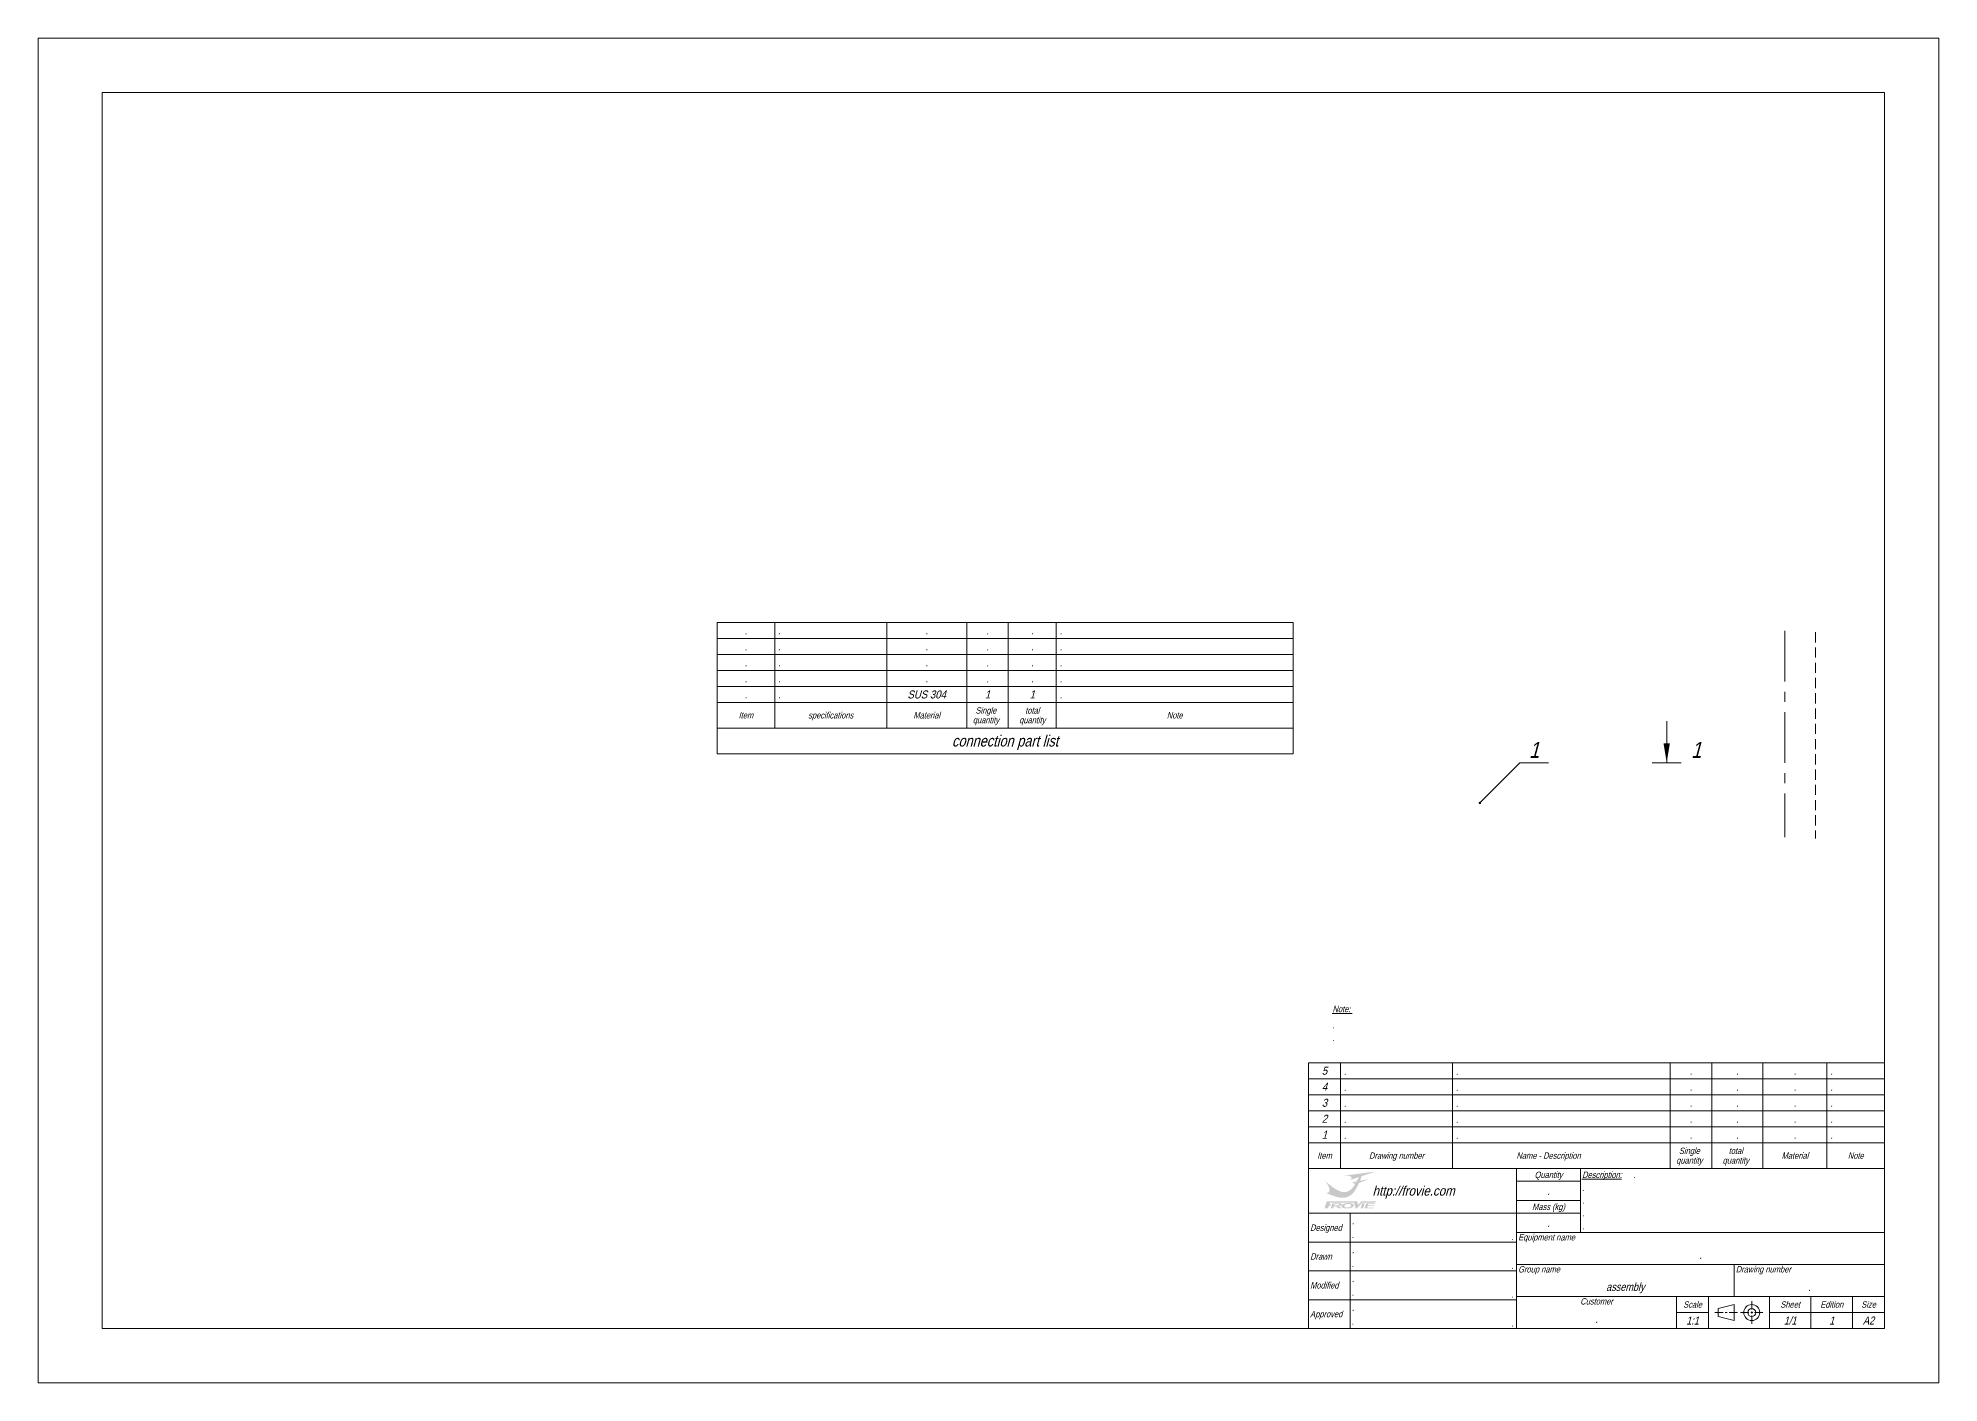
# Model space of a CAD drawing. Header units: millimetres. Extents: x 21 to 1431, y 51 to 2900.
# Drawn here: x 21 to 615, y 845 to 1265 of the extents above; entities that cross this region are included whole.
import ezdxf
from ezdxf.enums import TextEntityAlignment as Align

# ---------------------------------------------------------------- set-up
doc = ezdxf.new("R2010")
doc.units = ezdxf.units.MM
doc.header["$LTSCALE"] = 0.5
doc.linetypes.add('CENTER', pattern=[50.8, 31.75, -6.35, 6.35, -6.35])
doc.linetypes.add('HIDDEN', pattern=[9.525, 6.35, -3.175])
doc.layers.get('0').update_dxf_attribs({"color": 9, "lineweight": 15})
doc.layers.get('Defpoints').update_dxf_attribs({"color": 9, "lineweight": 15})
for name, color, linetype, lineweight in [('Bill', 9, 'Continuous', 18), ('Index', 7, 'Continuous', 20), ('Namebox', 9, 'Continuous', 20), ('Notes', 4, 'Continuous', 20)]:
    doc.layers.add(name, color=color, linetype=linetype, lineweight=lineweight)
doc.styles.add('Capital', font='vnfonth.shx', dxfattribs={"width": 0.9, "oblique": 15})
doc.styles.add('Longhand', font='vnfont.shx', dxfattribs={"width": 0.85, "oblique": 15})
doc.dimstyles.new('1-1', dxfattribs={"dimtxt": 2, "dimasz": 2, "dimexe": 1.5, "dimexo": 1, "dimgap": 0.6, "dimtad": 1, "dimdec": 3, "dimdsep": 46, "dimtxsty": 'Longhand', "dimcen": 0, "dimclrd": 256, "dimclre": 256, "dimclrt": 10, "dimadec": 3, "dimazin": 2, "dimtm": 1e-09, "dimtfac": 0.6, "dimtdec": 3, "dimtmove": 0, "dimatfit": 3, "dimfxl": 1, "dimlwd": -1, "dimlwe": -1, "dimarcsym": 0})

# ---------------------------------------------------------------- blocks, each defined once
blk = doc.blocks.new('A$C22B54562')
at = {"linetype": 'Continuous', "lineweight": 0, "true_color": 0x0000fe}
h = blk.add_hatch(color=5, dxfattribs=at)
edge = h.paths.add_edge_path()
edge.add_spline(control_points=[(138.5, 108), (139.6, 110.7), (141, 114.5), (142.9, 119.5), (142.9, 119.5), (142.9, 119.5), (145.2, 126), (145.2, 126), (145.2, 126), (145.2, 126), (200, 144), (200, 144), (200, 144), (200, 144), (78.3, 128.4), (78.3, 128.4), (78.3, 128.4), (78.3, 128.4), (84.4, 128.1), (84.4, 128.1), (84.4, 128.1), (89.1, 127.8), (92.8, 127.5), (95.6, 127), (95.6, 127), (101, 126.3), (104.3, 124.2), (105.5, 120.6), (105.5, 120.6), (106.4, 118.1), (105.6, 115.7), (103, 113.3), (103, 113.3), (102.2, 112.6), (101.3, 112), (100.3, 111.3), (100.3, 111.3), (100.3, 111.3), (99, 110.7), (99, 110.7), (99, 110.7), (99, 110.7), (134.8, 122.5), (134.8, 122.5), (134.8, 122.5), (134.8, 122.5), (125.3, 105.2), (125.3, 105.2), (125.3, 105.2), (125.3, 105.2), (105.3, 100.9), (105.3, 100.9), (105.3, 100.9), (109.9, 100.8), (113.5, 99.7), (116.1, 97.5), (116.1, 97.5), (117.5, 96.4), (118.3, 95.4), (118.6, 94.3), (118.6, 94.3), (114.9, 86.9), (109.9, 80.5), (103.9, 75), (103.9, 75), (100.9, 72.2), (98.2, 70.2), (96, 68.9), (96, 68.9), (93.4, 67.2), (90, 65.9), (85.9, 64.9), (85.9, 64.9), (77.5, 62.9), (69.5, 63.5), (61.7, 66.7), (61.7, 66.7), (53.9, 69.9), (46.3, 73.8), (38.8, 78.5), (38.8, 78.5), (38.8, 78.5), (30, 84.6), (30, 84.6), (30, 84.6), (16.3, 94.7), (6.5, 102.6), (0.7, 108.2), (0.7, 108.2), (4.1, 104.7), (7.5, 100.4), (10.8, 95.1), (10.8, 95.1), (13.1, 91.5), (14.8, 88.6), (15.8, 86.4), (15.8, 86.4), (17.3, 83.1), (18.2, 80.7), (18.6, 79.4), (18.6, 79.4), (19.9, 75), (19.9, 71.1), (18.9, 67.6), (18.9, 67.6), (17.8, 64.1), (15.2, 61.9), (11, 60.9), (11, 60.9), (9.7, 60.6), (8.3, 60.5), (6.9, 60.5), (6.9, 60.5), (6.9, 60.5), (5, 60.6), (5, 60.6), (5, 60.6), (5, 60.6), (29.6, 51.1), (29.6, 51.1), (29.6, 51.1), (36.9, 48.3), (43.4, 46.1), (49.2, 44.5), (49.2, 44.5), (53.7, 43.3), (57.7, 42.5), (61.4, 42.2), (61.4, 42.2), (64, 41.9), (67.4, 41.7), (71.4, 41.7), (71.4, 41.7), (77.3, 41.7), (83.6, 42.9), (90.3, 45.5), (90.3, 45.5), (95.5, 47.5), (100.3, 50.2), (104.6, 53.6), (104.6, 53.6), (107.9, 55.9), (111.3, 59.6), (115, 64.5), (115, 64.5), (117.3, 67.6), (119.5, 70.7), (121.5, 74.1), (121.5, 74.1), (123.1, 76.6), (127.4, 84.9), (134.4, 99), (134.4, 99), (134.4, 99), (171.1, 114.7), (171.1, 114.7), (171.1, 114.7), (171.1, 114.7), (138.5, 108), (138.5, 108)], knot_values=[0, 0, 0, 0, 0.025, 0.025, 0.025, 0.025, 0.05, 0.05, 0.05, 0.05, 0.075, 0.075, 0.075, 0.075, 0.1, 0.1, 0.1, 0.1, 0.125, 0.125, 0.125, 0.125, 0.15, 0.15, 0.15, 0.15, 0.175, 0.175, 0.175, 0.175, 0.2, 0.2, 0.2, 0.2, 0.225, 0.225, 0.225, 0.225, 0.25, 0.25, 0.25, 0.25, 0.275, 0.275, 0.275, 0.275, 0.3, 0.3, 0.3, 0.3, 0.325, 0.325, 0.325, 0.325, 0.35, 0.35, 0.35, 0.35, 0.375, 0.375, 0.375, 0.375, 0.4, 0.4, 0.4, 0.4, 0.425, 0.425, 0.425, 0.425, 0.45, 0.45, 0.45, 0.45, 0.475, 0.475, 0.475, 0.475, 0.5, 0.5, 0.5, 0.5, 0.525, 0.525, 0.525, 0.525, 0.55, 0.55, 0.55, 0.55, 0.575, 0.575, 0.575, 0.575, 0.6, 0.6, 0.6, 0.6, 0.625, 0.625, 0.625, 0.625, 0.65, 0.65, 0.65, 0.65, 0.675, 0.675, 0.675, 0.675, 0.7, 0.7, 0.7, 0.7, 0.725, 0.725, 0.725, 0.725, 0.75, 0.75, 0.75, 0.75, 0.775, 0.775, 0.775, 0.775, 0.8, 0.8, 0.8, 0.8, 0.825, 0.825, 0.825, 0.825, 0.85, 0.85, 0.85, 0.85, 0.875, 0.875, 0.875, 0.875, 0.9, 0.9, 0.9, 0.9, 0.925, 0.925, 0.925, 0.925, 0.95, 0.95, 0.95, 0.95, 0.975, 0.975, 0.975, 0.975, 1, 1, 1, 1], degree=3, periodic=0)
at = {"linetype": 'Continuous', "lineweight": 0, "true_color": 0xfe0000}
h = blk.add_hatch(color=1, dxfattribs=at)
edge = h.paths.add_edge_path()
edge.add_spline(control_points=[(138.7, 115.8), (138.7, 115.8), (143.5, 128), (143.5, 128), (143.5, 128), (143.5, 128), (173, 137.7), (173, 137.7), (173, 137.7), (173, 137.7), (99.9, 128.4), (99.9, 128.4), (99.9, 128.4), (104.6, 126.7), (107.3, 124.2), (108.1, 120.9), (108.1, 120.9), (108.5, 119.2), (108.3, 117.5), (107.7, 116), (107.7, 116), (128.5, 122.9), (139, 126.4), (139, 126.5), (139, 126.5), (134.8, 117.7), (129.7, 108.1), (123.8, 97.8), (123.8, 97.8), (117.8, 87.5), (113.3, 80.5), (110.2, 76.9), (110.2, 76.9), (106.3, 72.1), (101.4, 68.3), (95.7, 65.4), (95.7, 65.4), (88, 61.4), (79.9, 59.8), (71.3, 60.5), (71.3, 60.5), (63.3, 61.2), (52, 66), (37.5, 74.8), (37.5, 74.8), (33.1, 77.6), (28.5, 80.5), (23.8, 83.8), (23.8, 83.8), (23.8, 83.8), (18.3, 87.8), (18.3, 87.8), (18.3, 87.8), (18.3, 87.8), (20.8, 81.8), (20.8, 81.8), (20.8, 81.8), (22.4, 77.3), (23.2, 73.6), (23.1, 70.6), (23.1, 70.6), (23, 68.1), (22.1, 65.4), (20.2, 62.8), (20.2, 62.8), (19.3, 61.5), (18.4, 60.5), (17.5, 59.8), (17.5, 59.8), (17.5, 59.8), (19.9, 58.7), (19.9, 58.7), (19.9, 58.7), (22.7, 57.5), (27.1, 55.7), (33, 53.5), (33, 53.5), (38, 51.6), (41.5, 50.3), (43.2, 49.7), (43.2, 49.7), (46.6, 48.4), (49.8, 47.5), (52.9, 46.8), (52.9, 46.8), (60, 45.1), (66.6, 44.4), (72.7, 44.6), (72.7, 44.6), (85.6, 45.2), (96.8, 50.1), (106.3, 59.3), (106.3, 59.3), (112.8, 65.7), (119.4, 75.3), (126.1, 88.4), (126.1, 88.4), (130.5, 96.9), (134.7, 106), (138.7, 115.8)], knot_values=[0, 0, 0, 0, 0.04, 0.04, 0.04, 0.04, 0.08, 0.08, 0.08, 0.08, 0.12, 0.12, 0.12, 0.12, 0.16, 0.16, 0.16, 0.16, 0.2, 0.2, 0.2, 0.2, 0.24, 0.24, 0.24, 0.24, 0.28, 0.28, 0.28, 0.28, 0.32, 0.32, 0.32, 0.32, 0.36, 0.36, 0.36, 0.36, 0.4, 0.4, 0.4, 0.4, 0.44, 0.44, 0.44, 0.44, 0.48, 0.48, 0.48, 0.48, 0.52, 0.52, 0.52, 0.52, 0.56, 0.56, 0.56, 0.56, 0.6, 0.6, 0.6, 0.6, 0.64, 0.64, 0.64, 0.64, 0.68, 0.68, 0.68, 0.68, 0.72, 0.72, 0.72, 0.72, 0.76, 0.76, 0.76, 0.76, 0.8, 0.8, 0.8, 0.8, 0.84, 0.84, 0.84, 0.84, 0.88, 0.88, 0.88, 0.88, 0.92, 0.92, 0.92, 0.92, 0.96, 0.96, 0.96, 0.96, 1, 1, 1, 1], degree=3, periodic=0)
edge = h.paths.add_edge_path(flags=17)
edge.add_spline(control_points=[(120, 96.3), (120, 96.3), (123.8, 102.9), (123.8, 102.9), (123.8, 102.9), (123.8, 102.9), (113.9, 100.9), (113.9, 100.9), (113.9, 100.9), (116.2, 100.3), (117.9, 99.4), (119, 98.1), (119, 98.1), (119.5, 97.5), (119.9, 96.9), (120, 96.3)], knot_values=[0, 0, 0, 0, 0.25, 0.25, 0.25, 0.25, 0.5, 0.5, 0.5, 0.5, 0.75, 0.75, 0.75, 0.75, 1, 1, 1, 1], degree=3, periodic=0)
edge = h.paths.add_edge_path(flags=17)
edge.add_spline(control_points=[(137.4, 105.8), (137.4, 105.8), (152.1, 108.9), (152.1, 108.9), (152.1, 108.9), (152.1, 108.9), (135.7, 101.9), (135.7, 101.9), (135.7, 101.9), (135.7, 101.9), (137.4, 105.8), (137.4, 105.8)], knot_values=[0, 0, 0, 0, 0.333333, 0.333333, 0.333333, 0.333333, 0.666667, 0.666667, 0.666667, 0.666667, 1, 1, 1, 1], degree=3, periodic=0)
at = {"linetype": 'Continuous', "lineweight": 0, "true_color": 0x0000fe}
h = blk.add_hatch(color=5, dxfattribs=at)
edge = h.paths.add_edge_path()
edge.add_spline(control_points=[(198.1, 22.5), (198.1, 22.5), (199.9, 27.8), (199.9, 27.8), (199.9, 27.8), (199.9, 27.8), (144.1, 27.8), (144.1, 27.8), (144.1, 27.8), (144.1, 27.8), (131, 13.4), (131, 13.4), (131, 13.4), (131, 13.4), (127.9, 27.8), (127.9, 27.8), (127.9, 27.8), (127.9, 27.8), (9.2, 27.8), (9.2, 27.8), (9.2, 27.8), (9.2, 27.8), (0, 0), (0, 0), (0, 0), (0, 0), (13.5, 0), (13.5, 0), (13.5, 0), (13.5, 0), (16.9, 10.3), (16.9, 10.3), (16.9, 10.3), (16.9, 10.3), (23.9, 10.3), (23.9, 10.3), (23.9, 10.3), (23.9, 10.3), (25.9, 16), (25.9, 16), (25.9, 16), (25.9, 16), (18.9, 16), (18.9, 16), (18.9, 16), (18.9, 16), (21, 22.4), (21, 22.4), (21, 22.4), (21, 22.4), (116.1, 22.3), (116.1, 22.3), (116.1, 22.3), (116.1, 22.3), (120.8, 0), (120.8, 0), (120.8, 0), (120.8, 0), (126.5, 0), (126.5, 0), (126.5, 0), (126.5, 0), (146.8, 22.4), (146.8, 22.4), (146.8, 22.4), (146.8, 22.4), (198.1, 22.5), (198.1, 22.5)], knot_values=[0, 0, 0, 0, 0.058824, 0.058824, 0.058824, 0.058824, 0.117647, 0.117647, 0.117647, 0.117647, 0.176471, 0.176471, 0.176471, 0.176471, 0.235294, 0.235294, 0.235294, 0.235294, 0.294118, 0.294118, 0.294118, 0.294118, 0.352941, 0.352941, 0.352941, 0.352941, 0.411765, 0.411765, 0.411765, 0.411765, 0.470588, 0.470588, 0.470588, 0.470588, 0.529412, 0.529412, 0.529412, 0.529412, 0.588235, 0.588235, 0.588235, 0.588235, 0.647059, 0.647059, 0.647059, 0.647059, 0.705882, 0.705882, 0.705882, 0.705882, 0.764706, 0.764706, 0.764706, 0.764706, 0.823529, 0.823529, 0.823529, 0.823529, 0.882353, 0.882353, 0.882353, 0.882353, 0.941176, 0.941176, 0.941176, 0.941176, 1, 1, 1, 1], degree=3, periodic=0)
at = {"linetype": 'Continuous', "lineweight": 0, "true_color": 0xfe0000}
h = blk.add_hatch(color=1, dxfattribs=at)
edge = h.paths.add_edge_path()
edge.add_spline(control_points=[(23.9, 0), (23.9, 0), (30.8, 20.3), (30.8, 20.3), (30.8, 20.3), (30.8, 20.3), (51.1, 20.3), (51.1, 20.3), (51.1, 20.3), (56.2, 20.3), (59.9, 20.2), (62, 19.8), (62, 19.8), (64.2, 19.4), (65.9, 18.8), (67, 17.9), (67, 17.9), (68, 16.9), (68.4, 15.8), (68, 14.6), (68, 14.6), (67.5, 13.1), (66, 11.9), (63.5, 10.9), (63.5, 10.9), (61.1, 9.9), (57.7, 9.2), (53.4, 9), (53.4, 9), (55.3, 8.5), (56.9, 7.9), (58, 7.3), (58, 7.3), (59.2, 6.7), (60.6, 5.6), (62.4, 4), (62.4, 4), (62.4, 4), (66.9, 0), (66.9, 0), (66.9, 0), (66.9, 0), (55.4, 0), (55.4, 0), (55.4, 0), (55.4, 0), (49.9, 4.4), (49.9, 4.4), (49.9, 4.4), (47.9, 6), (46.6, 7), (45.8, 7.4), (45.8, 7.4), (45, 7.8), (44.1, 8.1), (43.2, 8.3), (43.2, 8.3), (42.2, 8.4), (40.6, 8.5), (38.4, 8.5), (38.4, 8.5), (38.4, 8.5), (36.4, 8.5), (36.4, 8.5), (36.4, 8.5), (36.4, 8.5), (33.6, 0), (33.6, 0), (33.6, 0), (33.6, 0), (23.9, 0), (23.9, 0)], knot_values=[0, 0, 0, 0, 0.055556, 0.055556, 0.055556, 0.055556, 0.111111, 0.111111, 0.111111, 0.111111, 0.166667, 0.166667, 0.166667, 0.166667, 0.222222, 0.222222, 0.222222, 0.222222, 0.277778, 0.277778, 0.277778, 0.277778, 0.333333, 0.333333, 0.333333, 0.333333, 0.388889, 0.388889, 0.388889, 0.388889, 0.444444, 0.444444, 0.444444, 0.444444, 0.5, 0.5, 0.5, 0.5, 0.555556, 0.555556, 0.555556, 0.555556, 0.611111, 0.611111, 0.611111, 0.611111, 0.666667, 0.666667, 0.666667, 0.666667, 0.722222, 0.722222, 0.722222, 0.722222, 0.777778, 0.777778, 0.777778, 0.777778, 0.833333, 0.833333, 0.833333, 0.833333, 0.888889, 0.888889, 0.888889, 0.888889, 0.944444, 0.944444, 0.944444, 0.944444, 1, 1, 1, 1], degree=3, periodic=0)
edge = h.paths.add_edge_path(flags=16)
edge.add_spline(control_points=[(37.5, 11.7), (37.5, 11.7), (44.7, 11.7), (44.7, 11.7), (44.7, 11.7), (49.3, 11.7), (52.2, 11.8), (53.4, 12), (53.4, 12), (54.6, 12.2), (55.6, 12.4), (56.4, 12.9), (56.4, 12.9), (57.2, 13.3), (57.7, 13.8), (57.9, 14.4), (57.9, 14.4), (58.2, 15.1), (57.9, 15.6), (57.2, 16), (57.2, 16), (56.5, 16.5), (55.4, 16.7), (53.8, 16.8), (53.8, 16.8), (53.1, 16.9), (50.7, 16.9), (46.8, 16.9), (46.8, 16.9), (46.8, 16.9), (39.3, 16.9), (39.3, 16.9), (39.3, 16.9), (39.3, 16.9), (37.5, 11.7), (37.5, 11.7)], knot_values=[0, 0, 0, 0, 0.111111, 0.111111, 0.111111, 0.111111, 0.222222, 0.222222, 0.222222, 0.222222, 0.333333, 0.333333, 0.333333, 0.333333, 0.444444, 0.444444, 0.444444, 0.444444, 0.555556, 0.555556, 0.555556, 0.555556, 0.666667, 0.666667, 0.666667, 0.666667, 0.777778, 0.777778, 0.777778, 0.777778, 0.888889, 0.888889, 0.888889, 0.888889, 1, 1, 1, 1], degree=3, periodic=0)
edge = h.paths.add_edge_path()
edge.add_spline(control_points=[(67.5, 10.4), (68.2, 12.5), (69.5, 14.2), (71.4, 15.6), (71.4, 15.6), (72.9, 16.7), (74.7, 17.6), (76.8, 18.4), (76.8, 18.4), (79, 19.2), (81.2, 19.8), (83.6, 20.2), (83.6, 20.2), (86.8, 20.8), (90.3, 21), (94.2, 21), (94.2, 21), (101.3, 21), (106.6, 20.1), (110.2, 18.3), (110.2, 18.3), (113.8, 16.4), (115, 13.8), (113.9, 10.5), (113.9, 10.5), (112.8, 7.2), (109.9, 4.6), (105, 2.8), (105, 2.8), (100.2, 0.9), (94.3, 0), (87.3, 0), (87.3, 0), (80.2, 0), (74.8, 0.9), (71.2, 2.8), (71.2, 2.8), (67.6, 4.6), (66.4, 7.2), (67.5, 10.4)], knot_values=[0, 0, 0, 0, 0.1, 0.1, 0.1, 0.1, 0.2, 0.2, 0.2, 0.2, 0.3, 0.3, 0.3, 0.3, 0.4, 0.4, 0.4, 0.4, 0.5, 0.5, 0.5, 0.5, 0.6, 0.6, 0.6, 0.6, 0.7, 0.7, 0.7, 0.7, 0.8, 0.8, 0.8, 0.8, 0.9, 0.9, 0.9, 0.9, 1, 1, 1, 1], degree=3, periodic=0)
edge = h.paths.add_edge_path(flags=16)
edge.add_spline(control_points=[(77.5, 10.5), (76.7, 8.2), (77.4, 6.5), (79.5, 5.3), (79.5, 5.3), (81.6, 4.1), (84.6, 3.5), (88.4, 3.5), (88.4, 3.5), (92.3, 3.5), (95.6, 4.1), (98.5, 5.3), (98.5, 5.3), (101.3, 6.5), (103.2, 8.2), (104, 10.6), (104, 10.6), (104.8, 12.9), (104.1, 14.7), (102.1, 15.8), (102.1, 15.8), (100.1, 17), (97.1, 17.5), (93.1, 17.5), (93.1, 17.5), (89.1, 17.5), (85.7, 16.9), (82.9, 15.8), (82.9, 15.8), (80.1, 14.6), (78.3, 12.9), (77.5, 10.5)], knot_values=[0, 0, 0, 0, 0.125, 0.125, 0.125, 0.125, 0.25, 0.25, 0.25, 0.25, 0.375, 0.375, 0.375, 0.375, 0.5, 0.5, 0.5, 0.5, 0.625, 0.625, 0.625, 0.625, 0.75, 0.75, 0.75, 0.75, 0.875, 0.875, 0.875, 0.875, 1, 1, 1, 1], degree=3, periodic=0)
edge = h.paths.add_edge_path()
edge.add_spline(control_points=[(140.7, 0), (140.7, 0), (147.6, 20.4), (147.6, 20.4), (147.6, 20.4), (147.6, 20.4), (157.2, 20.4), (157.2, 20.4), (157.2, 20.4), (157.2, 20.4), (150.4, 0), (150.4, 0), (150.4, 0), (150.4, 0), (140.7, 0), (140.7, 0)], knot_values=[0, 0, 0, 0, 0.25, 0.25, 0.25, 0.25, 0.5, 0.5, 0.5, 0.5, 0.75, 0.75, 0.75, 0.75, 1, 1, 1, 1], degree=3, periodic=0)
edge = h.paths.add_edge_path()
edge.add_spline(control_points=[(155.8, 0), (155.8, 0), (162.7, 20.3), (162.7, 20.3), (162.7, 20.3), (162.7, 20.3), (198.1, 20.3), (198.1, 20.3), (198.1, 20.3), (198.1, 20.3), (197, 16.9), (197, 16.9), (197, 16.9), (197, 16.9), (171.2, 16.9), (171.2, 16.9), (171.2, 16.9), (171.2, 16.9), (169.7, 12.4), (169.7, 12.4), (169.7, 12.4), (169.7, 12.4), (193.7, 12.4), (193.7, 12.4), (193.7, 12.4), (193.7, 12.4), (192.5, 9), (192.5, 9), (192.5, 9), (192.5, 9), (168.5, 9), (168.5, 9), (168.5, 9), (168.5, 9), (166.6, 3.4), (166.6, 3.4), (166.6, 3.4), (166.6, 3.4), (193.4, 3.4), (193.4, 3.4), (193.4, 3.4), (193.4, 3.4), (192.2, 0), (192.2, 0), (192.2, 0), (192.2, 0), (155.8, 0), (155.8, 0)], knot_values=[0, 0, 0, 0, 0.083333, 0.083333, 0.083333, 0.083333, 0.166667, 0.166667, 0.166667, 0.166667, 0.25, 0.25, 0.25, 0.25, 0.333333, 0.333333, 0.333333, 0.333333, 0.416667, 0.416667, 0.416667, 0.416667, 0.5, 0.5, 0.5, 0.5, 0.583333, 0.583333, 0.583333, 0.583333, 0.666667, 0.666667, 0.666667, 0.666667, 0.75, 0.75, 0.75, 0.75, 0.833333, 0.833333, 0.833333, 0.833333, 0.916667, 0.916667, 0.916667, 0.916667, 1, 1, 1, 1], degree=3, periodic=0)

msp = doc.modelspace()

# ---------------------------------------------------------------- linework, layer by layer
at = {"color": 1, "linetype": 'CENTER'}
msp.add_line((567.34, 1080.12), (567.34, 1015.68), dxfattribs=at)
at = {"color": 8, "linetype": 'HIDDEN'}
msp.add_line((576.88, 1079.66), (576.88, 1015.23), dxfattribs=at)
at = {"color": 7, "ltscale": 0.5}
msp.add_lwpolyline([(41.49, 862.22), (598.49, 862.22), (598.49, 1248.22), (41.49, 1248.22)], close=True, dxfattribs=at)
at = {"layer": 'Bill', "color": 5}
for p, q in [((233.68, 1082.73), (413.68, 1082.73)), ((233.68, 1077.73), (413.68, 1077.73)), ((233.68, 1072.73), (413.68, 1072.73)), ((233.68, 1067.73), (413.68, 1067.73)), ((233.68, 1062.73), (413.68, 1062.73)), ((418.49, 945.22), (598.49, 945.22)), ((418.49, 940.22), (598.49, 940.22)), ((418.49, 935.22), (598.49, 935.22)), ((418.49, 930.22), (598.49, 930.22)), ((418.49, 925.22), (598.49, 925.22))]:
    msp.add_line(p, q, dxfattribs=at)
at = {"layer": 'Bill', "color": 9}
for p, q in [((233.68, 1041.73), (233.68, 1082.73)), ((251.68, 1049.73), (251.68, 1082.73)), ((286.68, 1049.73), (286.68, 1082.73)), ((311.68, 1049.73), (311.68, 1082.73)), ((324.68, 1049.73), (324.68, 1082.73)), ((339.68, 1049.73), (339.68, 1082.73)), ((413.68, 1041.73), (413.68, 1082.73)), ((233.68, 1057.73), (413.68, 1057.73)), ((233.68, 1049.73), (413.68, 1049.73)), ((233.68, 1041.73), (413.68, 1041.73)), ((418.49, 912.22), (418.49, 945.22)), ((428.49, 912.22), (428.49, 945.22)), ((463.49, 912.22), (463.49, 945.22)), ((531.49, 912.22), (531.49, 945.22)), ((544.49, 912.22), (544.49, 945.22)), ((560.49, 912.22), (560.49, 945.22)), ((580.49, 912.22), (580.49, 945.22)), ((418.49, 920.22), (598.49, 920.22))]:
    msp.add_line(p, q, dxfattribs=at)
at = {"layer": 'Defpoints', "ltscale": 0.5}
msp.add_lwpolyline([(21.49, 845.22), (615.49, 845.22), (615.49, 1265.22), (21.49, 1265.22)], close=True, dxfattribs=at)
at = {"layer": 'Index', "color": 3}
msp.add_line((484.48, 1038.92), (493.48, 1038.92), dxfattribs=at)
at = {"layer": 'Index', "color": 1}
msp.add_line((525.91, 1038.92), (534.91, 1038.92), dxfattribs=at)
at = {"layer": 'Namebox', "color": 7}
for p, q in [((483.49, 862.22), (483.49, 912.22)), ((503.49, 892.22), (503.49, 912.22)), ((418.49, 898.22), (483.49, 898.22)), ((483.49, 902.22), (503.49, 902.22)), ((598.49, 892.22), (483.49, 892.22)), ((598.49, 872.22), (483.49, 872.22)), ((533.49, 872.22), (533.49, 862.22)), ((543.49, 872.22), (543.49, 862.22)), ((562.49, 872.22), (562.49, 862.22)), ((575.49, 872.22), (575.49, 862.22)), ((588.49, 872.22), (588.49, 862.22))]:
    msp.add_line(p, q, dxfattribs=at)
at = {"layer": 'Namebox', "color": 5}
for p, q in [((483.49, 908.22), (503.49, 908.22)), ((431.49, 898.22), (431.49, 862.22)), ((483.49, 898.22), (503.49, 898.22)), ((418.49, 889.22), (483.49, 889.22)), ((418.49, 880.22), (483.49, 880.22)), ((598.49, 882.22), (483.49, 882.22)), ((551.49, 872.22), (551.49, 882.22)), ((418.49, 871.22), (483.49, 871.22)), ((533.49, 867.22), (543.49, 867.22)), ((562.49, 867.22), (598.49, 867.22))]:
    msp.add_line(p, q, dxfattribs=at)
at = {"layer": 'Namebox'}
for p, q in [((546.49, 868.47), (551.49, 869.72)), ((546.49, 865.97), (546.49, 868.47)), ((551.49, 864.72), (551.49, 869.72)), ((546.49, 865.97), (551.49, 864.72))]:
    msp.add_line(p, q, dxfattribs=at)
at = {"layer": 'Namebox', "color": 1}
for p, q in [((556.99, 868.12), (556.99, 870.72)), ((556.99, 866.92), (556.99, 867.52)), ((545.49, 867.22), (548.09, 867.22)), ((548.69, 867.22), (549.29, 867.22)), ((549.89, 867.22), (552.49, 867.22)), ((553.49, 867.22), (556.09, 867.22)), ((556.69, 867.22), (557.29, 867.22)), ((556.99, 863.72), (556.99, 866.32)), ((557.89, 867.22), (560.49, 867.22))]:
    msp.add_line(p, q, dxfattribs=at)
at = {"layer": 'Namebox', "color": 7, "ltscale": 0.5}
msp.add_lwpolyline([(418.49, 912.22), (598.49, 912.22), (598.49, 862.22), (418.49, 862.22)], close=True, dxfattribs=at)
at = {"layer": 'Namebox'}
for radius in [2.5, 1.25]:
    msp.add_circle((556.99, 867.22), radius, dxfattribs=at)

# ---------------------------------------------------------------- block references
at = {"layer": 'Namebox', "linetype": 'Continuous', "lineweight": 0, "xscale": 0.0799999999999983, "yscale": 0.0799999999999983, "zscale": 0.0799999999999983}
msp.add_blockref('A$C22B54562', (423.49, 899.72), dxfattribs=at)

# ---------------------------------------------------------------- texts
at = {"layer": 'Bill', "color": 4, "oblique": 15}
for s, height, style, width, p in [('.', 2.5, 'Longhand', 0.9, (242.68, 1080.23)), ('.', 2.5, 'Longhand', 0.9, (299.18, 1080.23)), ('.', 2.5, 'Longhand', 0.9, (318.18, 1080.23)), ('.', 2.5, 'Longhand', 0.9, (332.18, 1080.23)), ('.', 2.5, 'Longhand', 0.9, (242.68, 1075.23)), ('.', 2.5, 'Longhand', 0.9, (242.68, 1070.23)), ('.', 2.5, 'Longhand', 0.9, (299.18, 1075.23)), ('.', 2.5, 'Longhand', 0.9, (299.18, 1070.23)), ('.', 2.5, 'Longhand', 0.9, (318.18, 1075.23)), ('.', 2.5, 'Longhand', 0.9, (318.18, 1070.23)), ('.', 2.5, 'Longhand', 0.9, (332.18, 1075.23)), ('.', 2.5, 'Longhand', 0.9, (332.18, 1070.23)), ('.', 2.5, 'Longhand', 0.9, (242.68, 1065.23)), ('.', 2.5, 'Longhand', 0.9, (299.18, 1065.23)), ('.', 2.5, 'Longhand', 0.9, (318.18, 1065.23)), ('.', 2.5, 'Longhand', 0.9, (332.18, 1065.23)), ('.', 2.5, 'Longhand', 0.9, (242.68, 1060.23)), ('SUS 304', 2.5, 'Longhand', 0.9, (299.18, 1060.23)), ('1', 2.5, 'Longhand', 0.9, (318.18, 1060.23)), ('1', 2.5, 'Longhand', 0.9, (332.18, 1060.23)), ('Item', 2, 'Capital', 0.85, (242.68, 1053.73)), ('specifications', 2, 'Capital', 0.85, (269.18, 1053.73)), ('Material', 2, 'Capital', 0.85, (299.18, 1053.73)), ('quantity', 2, 'Capital', 0.85, (317.68, 1052.23)), ('Single', 2, 'Capital', 0.85, (317.68, 1055.23)), ('quantity', 2, 'Capital', 0.85, (332.18, 1052.23)), ('total', 2, 'Capital', 0.85, (332.18, 1055.23)), ('Note', 2, 'Capital', 0.85, (376.68, 1053.73)), ('connection part list', 3.5, 'Capital', 0.85, (323.68, 1045.73)), ('4', 2.5, 'Longhand', 0.9, (423.49, 937.72)), ('5', 2.5, 'Longhand', 0.9, (423.49, 942.72)), ('.', 2.5, 'Longhand', 0.9, (537.99, 942.72)), ('.', 2.5, 'Longhand', 0.9, (552.49, 942.72)), ('.', 2.5, 'Longhand', 0.9, (570.49, 942.72)), ('3', 2.5, 'Longhand', 0.9, (423.49, 932.72)), ('.', 2.5, 'Longhand', 0.9, (537.99, 937.72)), ('.', 2.5, 'Longhand', 0.9, (552.49, 937.72)), ('.', 2.5, 'Longhand', 0.9, (570.49, 937.72)), ('2', 2.5, 'Longhand', 0.9, (423.49, 927.72)), ('.', 2.5, 'Longhand', 0.9, (537.99, 932.72)), ('.', 2.5, 'Longhand', 0.9, (537.99, 927.72)), ('.', 2.5, 'Longhand', 0.9, (552.49, 932.72)), ('.', 2.5, 'Longhand', 0.9, (552.49, 927.72)), ('.', 2.5, 'Longhand', 0.9, (570.49, 932.72)), ('.', 2.5, 'Longhand', 0.9, (570.49, 927.72)), ('1', 2.5, 'Longhand', 0.9, (423.49, 922.72)), ('.', 2.5, 'Longhand', 0.9, (537.99, 922.72)), ('.', 2.5, 'Longhand', 0.9, (552.49, 922.72)), ('.', 2.5, 'Longhand', 0.9, (570.49, 922.72)), ('Item', 2, 'Capital', 0.85, (423.49, 916.22)), ('Drawing number', 2, 'Capital', 0.85, (445.99, 916.22)), ('Name - Description', 2, 'Capital', 0.85, (493.49, 916.22)), ('quantity', 2, 'Capital', 0.85, (537.49, 914.72)), ('Single', 2, 'Capital', 0.85, (537.49, 917.72)), ('quantity', 2, 'Capital', 0.85, (551.99, 914.72)), ('total', 2, 'Capital', 0.85, (551.99, 917.72)), ('Material', 2, 'Capital', 0.85, (570.49, 916.22)), ('Note', 2, 'Capital', 0.85, (589.49, 916.22))]:
    msp.add_text(s, height=height, dxfattribs=dict(at, style=style, width=width)).set_placement(p, align=Align.MIDDLE_CENTER)
at = {"layer": 'Bill', "color": 4, "oblique": 15, "width": 0.9}
for style, p in [('Capital', (252.68, 1080.23)), ('Longhand', (340.68, 1080.23)), ('Capital', (252.68, 1075.23)), ('Capital', (252.68, 1070.23)), ('Longhand', (340.68, 1075.23)), ('Longhand', (340.68, 1070.23)), ('Capital', (252.68, 1065.23)), ('Longhand', (340.68, 1065.23)), ('Capital', (252.68, 1060.23)), ('Longhand', (340.68, 1060.23)), ('Capital', (429.49, 942.72)), ('Longhand', (464.49, 942.72)), ('Longhand', (581.49, 942.72)), ('Capital', (429.49, 937.72)), ('Longhand', (464.49, 937.72)), ('Longhand', (581.49, 937.72)), ('Capital', (429.49, 932.72)), ('Capital', (429.49, 927.72)), ('Longhand', (464.49, 932.72)), ('Longhand', (464.49, 927.72)), ('Longhand', (581.49, 932.72)), ('Longhand', (581.49, 927.72)), ('Capital', (429.49, 922.72)), ('Longhand', (464.49, 922.72)), ('Longhand', (581.49, 922.72))]:
    msp.add_text('.', height=2.5, dxfattribs=dict(at, style=style)).set_placement(p, align=Align.MIDDLE_LEFT)
at = {"layer": 'Index', "color": 3, "style": 'Capital', "oblique": 15, "width": 0.85}
for p in [(488.98, 1038.92), (539.63, 1038.92)]:
    msp.add_text('1', height=5, dxfattribs=at).set_placement(p, align=Align.BOTTOM_CENTER)
at = {"layer": 'Namebox', "color": 4, "style": 'Longhand', "oblique": 15, "width": 0.85}
for s, p in [('Quantity', (493.49, 910.22)), ('Mass (kg)', (493.49, 900.22)), ('Scale', (538.49, 869.72)), ('Sheet', (568.99, 869.72)), ('Edition', (581.99, 869.72)), ('Size', (593.49, 869.72))]:
    msp.add_text(s, height=2, dxfattribs=at).set_placement(p, align=Align.MIDDLE_CENTER)
for s, p in [('%%UDescription:', (503.99, 911.22)), ('Equipment name', (483.99, 891.72)), ('Group name', (483.99, 881.72)), ('Drawing number', (551.99, 881.72))]:
    msp.add_text(s, height=2, dxfattribs=at).set_placement(p, align=Align.TOP_LEFT)
at = {"layer": 'Namebox', "color": 10, "style": 'Longhand', "oblique": 15, "width": 0.85}
for p in [(519.99, 911.22), (503.99, 907.22), (503.99, 903.22), (503.99, 899.22), (503.99, 895.22)]:
    msp.add_text('.', height=2, dxfattribs=at).set_placement(p, align=Align.TOP_LEFT)
at = {"layer": 'Namebox', "color": 4, "style": 'Longhand', "oblique": 15}
for s, height, width, p in [('http://frovie.com', 3, 0.9, (438.49, 905.22)), ('Designed', 2, 0.85, (418.99, 893.72)), ('Drawn', 2, 0.85, (418.99, 884.72)), ('.', 2, 0.85, (431.99, 891.47)), ('.', 2, 0.85, (431.99, 882.47)), ('Modified', 2, 0.85, (418.99, 875.72)), ('Approved', 2, 0.85, (418.99, 866.72)), ('.', 2, 0.85, (431.99, 873.47)), ('.', 2, 0.85, (431.99, 864.47))]:
    msp.add_text(s, height=height, dxfattribs=dict(at, width=width)).set_placement(p, align=Align.MIDDLE_LEFT)
at = {"layer": 'Namebox', "color": 10, "style": 'Longhand', "oblique": 15, "width": 0.85}
for s, p in [('.', (493.49, 905.22)), ('.', (493.49, 895.22)), ('1:1', (538.49, 864.72)), ('1/1', (568.99, 864.72)), ('1', (581.99, 864.72)), ('A2', (593.49, 864.72))]:
    msp.add_text(s, height=2.5, dxfattribs=at).set_placement(p, align=Align.MIDDLE_CENTER)
for p in [(431.99, 895.97), (431.99, 886.97), (431.99, 877.97), (431.99, 868.97)]:
    msp.add_text('.', height=2.5, dxfattribs=at).set_placement(p, align=Align.MIDDLE_LEFT)
at = {"layer": 'Namebox', "color": 4, "style": 'Longhand', "oblique": 15, "width": 0.85}
for p in [(482.49, 889.22), (482.49, 880.22), (482.49, 871.22), (482.49, 862.22)]:
    msp.add_text('.', height=2, dxfattribs=at).set_placement(p, align=Align.BOTTOM_RIGHT)
at = {"layer": 'Namebox', "color": 10, "style": 'Capital', "oblique": 15, "width": 0.85}
for s, p in [('.', (540.99, 883.22)), ('assembly', (517.49, 873.22)), ('.', (574.99, 873.22))]:
    msp.add_text(s, height=2.5, dxfattribs=at).set_placement(p, align=Align.BOTTOM_CENTER)
at = {"layer": 'Namebox', "color": 4, "style": 'Longhand', "oblique": 15, "width": 0.85}
msp.add_text('Customer', height=2, dxfattribs=at).set_placement((508.49, 871.72), align=Align.TOP_CENTER)
at = {"layer": 'Namebox', "color": 6, "style": 'Capital', "oblique": 15, "width": 0.85}
msp.add_text('.', height=2.5, dxfattribs=at).set_placement((508.49, 863.22), align=Align.BOTTOM_CENTER)
at = {"layer": 'Notes', "color": 4, "oblique": 15, "width": 0.85}
for s, style, p in [('%%uNote: ', 'Capital', (425.98, 962)), ('.', 'Longhand', (425.98, 957)), ('.', 'Longhand', (425.98, 953))]:
    msp.add_text(s, height=2, dxfattribs=dict(at, style=style)).set_placement(p, align=Align.MIDDLE_LEFT)

# ---------------------------------------------------------------- leaders
at = {"layer": 'Index', "color": 1}
msp.add_leader([(530.41, 1038.92), (530.41, 1051.92)], dimstyle='1-1', override={"dimasz": 6, "dimgap": 0.7, "dimtad": 0, "dimclrd": 1}, dxfattribs=at)
at = {"layer": 'Index'}
msp.add_leader([(472.05, 1026.35), (484.48, 1038.92)], dimstyle='1-1', override={"dimasz": 3, "dimgap": 0.7, "dimtad": 0, "dimclrd": 5, "dimldrblk": 'DotSmall'}, dxfattribs=at)

doc.saveas('drawing.dxf')
